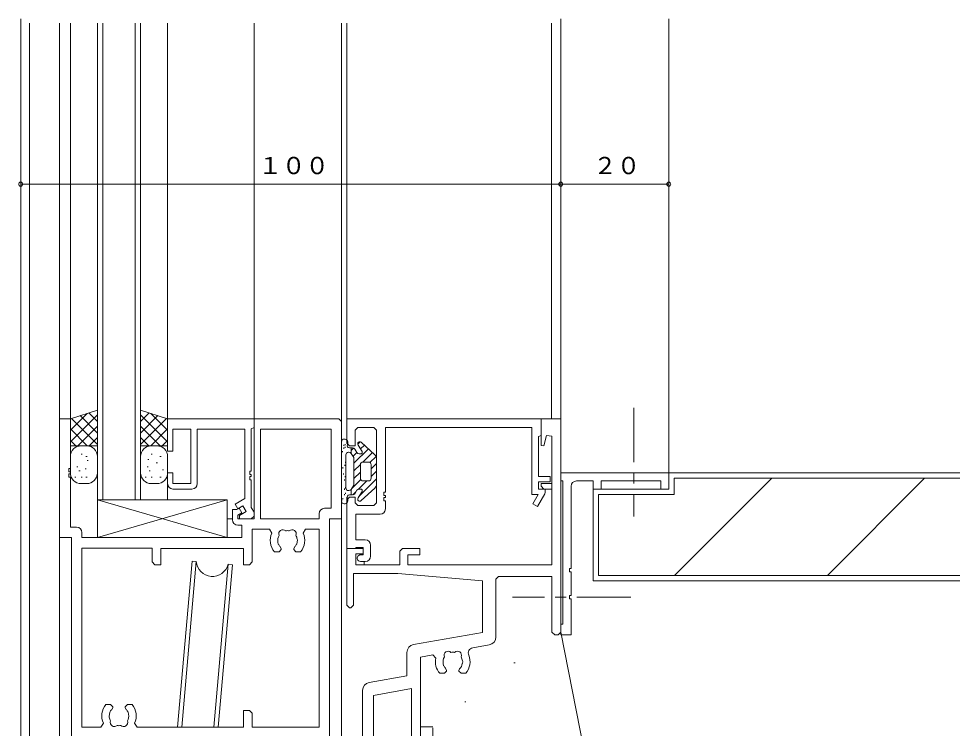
# Model space of a CAD drawing. Units: millimetres, scale not verified. Extents: x -567 to 567, y -403 to 403.
# Drawn here: x -463.1 to -290.2, y -155.9 to -24.5 of the extents above; entities that cross this region are included whole.
import ezdxf
from ezdxf.enums import TextEntityAlignment as Align

# ---------------------------------------------------------------- set-up
doc = ezdxf.new("R2010")
doc.units = ezdxf.units.MM
doc.header["$LTSCALE"] = 2
doc.linetypes.add('CHAIN1', pattern=[8, 5, -1, 1, -1])
doc.linetypes.add('DASHED1', pattern=[1.8, 1.2, -0.6])
for name, color, linetype, lineweight in [('0-0_0', 3, 'Continuous', 9), ('0-2_YKK_ZWAK', 2, 'Continuous', 9), ('0-3_YKK_11', 6, 'Continuous', 9), ('0-4_YKK_12', 4, 'Continuous', 9), ('0-5_YKK_13', 7, 'Continuous', 9)]:
    doc.layers.add(name, color=color, linetype=linetype, lineweight=lineweight)
doc.styles.add('ＭＳ ゴシック', font='')
doc.styles.get('ＭＳ ゴシック').set_extended_font_data('MS Gothic')

msp = doc.modelspace()

# ---------------------------------------------------------------- linework, layer by layer
at = {"layer": '0-0_0'}
for p, q in [((-342.726, -108.569), (-229.726, -108.569)), ((-342.726, -108.569), (-342.726, -111.569)), ((-230.726, -109.569), (-341.726, -109.569)), ((-341.726, -112.568), (-341.726, -109.569)), ((-341.647, -127.569), (-323.647, -109.569)), ((-313.363, -127.569), (-295.363, -109.569)), ((-356.726, -111.569), (-342.726, -111.569)), ((-356.726, -111.569), (-356.726, -128.569)), ((-341.726, -112.568), (-355.726, -112.568)), ((-355.726, -127.569), (-355.726, -112.568)), ((-355.726, -127.569), (-255.726, -127.569)), ((-356.726, -128.569), (-254.726, -128.569)), ((-362.726, -138.069), (-350.704, -198.992)), ((-371.4, -143.761), (-371.2, -143.761)), ((-380.51, -150.933), (-380.31, -150.933))]:
    msp.add_line(p, q, dxfattribs=at)
at = {"layer": '0-2_YKK_ZWAK'}
for p, q in [((-462.726, -24.528), (-462.726, -193.569)), ((-462.726, -24.528), (-462.726, -193.569)), ((-461.076, -25.377), (-461.076, -182.231)), ((-455.526, -25.377), (-455.526, -175.569)), ((-453.526, -25.377), (-453.526, -99.069)), ((-448.526, -113.569), (-448.526, -25.377)), ((-447.526, -113.569), (-447.526, -25.377)), ((-441.526, -113.569), (-441.526, -25.377)), ((-440.526, -113.569), (-440.526, -25.377)), ((-435.526, -98.569), (-435.526, -25.377)), ((-419.526, -25.377), (-419.526, -99.069)), ((-403.326, -175.569), (-403.326, -25.377)), ((-402.326, -98.569), (-402.326, -25.377)), ((-364.426, -25.377), (-364.426, -98.569)), ((-362.726, -138.569), (-362.726, -24.528)), ((-342.726, -24.528), (-342.726, -108.569)), ((-462.726, -28.469), (-462.726, -193.569)), ((-462.726, -28.469), (-462.726, -193.569)), ((-362.726, -98.569), (-362.726, -28.469)), ((-364.376, -102.068), (-364.376, -123.069)), ((-435.526, -113.569), (-435.526, -110.569)), ((-448.526, -113.569), (-440.526, -113.569)), ((-402.326, -122.569), (-402.326, -113.069)), ((-424.526, -117.069), (-423.526, -117.069)), ((-399.343, -122.569), (-402.326, -122.569)), ((-399.126, -125.569), (-399.126, -124.948))]:
    msp.add_line(p, q, dxfattribs=at)
at = {"layer": '0-2_YKK_ZWAK', "linetype": 'CHAIN1'}
for p, q in [((-349.226, -96.569), (-349.226, -116.636)), ((-349.754, -131.569), (-371.657, -131.569))]:
    msp.add_line(p, q, dxfattribs=at)
at = {"layer": '0-3_YKK_11'}
for p, q in [((-462.726, -70.249), (-462.726, -54.657)), ((-462.726, -55.157), (-362.726, -55.157)), ((-362.726, -71.046), (-362.726, -54.657)), ((-362.726, -75.902), (-362.726, -54.657)), ((-362.726, -55.157), (-342.726, -55.157)), ((-342.726, -81.088), (-342.726, -54.657))]:
    msp.add_line(p, q, dxfattribs=at)
for centre, start, end in [((-462.726, -55.157), 0, 180), ((-462.726, -55.157), 180, 0), ((-362.726, -55.157), 0, 180), ((-362.726, -55.157), 0, 180), ((-362.726, -55.157), 180, 0), ((-362.726, -55.157), 180, 0), ((-342.726, -55.157), 0, 180), ((-342.726, -55.157), 180, 0)]:
    msp.add_arc(centre, 0.375, start, end, dxfattribs=at)
at = {"layer": '0-4_YKK_12'}
for p, q in [((-453.526, -98.569), (-448.526, -96.961)), ((-450.399, -97.563), (-453.526, -100.69)), ((-448.526, -97.811), (-453.526, -102.811)), ((-448.526, -103.325), (-453.341, -98.509)), ((-448.526, -101.204), (-451.736, -97.993)), ((-448.526, -99.082), (-450.131, -97.477)), ((-448.526, -96.961), (-448.526, -103.569)), ((-440.526, -96.961), (-440.526, -103.569)), ((-435.526, -98.569), (-440.526, -96.961)), ((-438.92, -97.477), (-440.526, -99.082)), ((-435.526, -102.811), (-440.526, -97.811)), ((-437.315, -97.993), (-440.526, -101.204)), ((-435.71, -98.509), (-440.526, -103.325)), ((-435.526, -100.69), (-438.652, -97.563)), ((-453.526, -103.569), (-453.526, -98.569)), ((-448.526, -99.933), (-452.162, -103.569)), ((-436.89, -103.569), (-440.526, -99.933)), ((-450.403, -103.569), (-453.526, -100.446)), ((-435.526, -100.446), (-438.648, -103.569)), ((-452.524, -103.569), (-453.526, -102.568)), ((-448.526, -103.569), (-453.526, -103.569)), ((-450.526, -103.569), (-451.526, -103.569)), ((-448.526, -102.054), (-450.04, -103.569)), ((-439.011, -103.569), (-440.526, -102.054)), ((-437.526, -103.569), (-438.526, -103.569)), ((-435.526, -102.568), (-436.527, -103.569)), ((-403.326, -102.819), (-403.326, -113.819)), ((-402.903, -103.605), (-402.903, -103.405)), ((-402.627, -103.469), (-402.627, -103.269)), ((-400.323, -103.267), (-399.877, -102.822)), ((-399.518, -104.608), (-400.263, -103.433)), ((-399.802, -104.161), (-399.088, -103.446)), ((-397.148, -105.232), (-399.655, -102.924)), ((-451.357, -105.149), (-451.557, -105.149)), ((-438.357, -105.149), (-438.557, -105.149)), ((-403.136, -104.742), (-403.136, -104.542)), ((-402.903, -104.105), (-402.903, -103.905)), ((-402.627, -103.969), (-402.627, -103.769)), ((-402.526, -111.369), (-402.526, -105.269)), ((-402.026, -104.769), (-401.974, -104.769)), ((-401.297, -103.969), (-401.873, -103.969)), ((-401.072, -105.756), (-401.552, -105.001)), ((-401.526, -105.042), (-401.526, -103.969)), ((-401.526, -104.47), (-401.076, -104.02)), ((-401.199, -105.557), (-400.474, -104.833)), ((-401.026, -106.799), (-398.351, -104.124)), ((-400.472, -104.837), (-400.875, -104.201)), ((-399.771, -105.069), (-400.049, -105.069)), ((-399.385, -106.572), (-397.615, -104.802)), ((-453.526, -105.569), (-453.526, -108.569)), ((-450.438, -105.533), (-450.638, -105.533)), ((-450.206, -106.301), (-450.406, -106.301)), ((-448.526, -108.569), (-448.526, -105.569)), ((-440.526, -105.569), (-440.526, -108.569)), ((-439.007, -106.109), (-439.207, -106.109)), ((-437.421, -106.739), (-437.621, -106.739)), ((-436.738, -105.533), (-436.938, -105.533)), ((-435.526, -108.569), (-435.526, -105.569)), ((-402.721, -107.267), (-402.721, -107.067)), ((-402.594, -106.731), (-402.594, -106.531)), ((-401.026, -110.72), (-401.026, -105.917)), ((-401.026, -108.213), (-399.822, -107.009)), ((-399.826, -107.069), (-399.826, -108.319)), ((-398.326, -106.569), (-399.326, -106.569)), ((-398.05, -106.651), (-396.927, -105.529)), ((-397.826, -107.841), (-396.826, -106.841)), ((-397.826, -108.319), (-397.826, -107.069)), ((-396.826, -108.319), (-396.826, -105.968)), ((-452.125, -107.453), (-452.325, -107.453)), ((-451.741, -108.22), (-451.941, -108.22)), ((-450.59, -107.836), (-450.79, -107.836)), ((-439.125, -107.453), (-439.325, -107.453)), ((-438.741, -108.22), (-438.941, -108.22)), ((-436.279, -107.998), (-436.479, -107.998)), ((-403.061, -107.743), (-403.061, -107.543)), ((-402.983, -108.911), (-402.983, -108.711)), ((-401.026, -109.627), (-399.826, -108.427)), ((-399.826, -109.564), (-399.826, -108.319)), ((-397.826, -109.256), (-396.826, -108.256)), ((-397.826, -108.319), (-397.826, -109.564)), ((-396.826, -108.319), (-396.826, -110.67)), ((-452.509, -109.372), (-452.709, -109.372)), ((-451.357, -109.372), (-451.557, -109.372)), ((-451.526, -110.569), (-450.526, -110.569)), ((-450.438, -109.372), (-450.638, -109.372)), ((-439.509, -109.372), (-439.709, -109.372)), ((-438.357, -109.372), (-438.557, -109.372)), ((-438.526, -110.569), (-437.526, -110.569)), ((-436.738, -109.372), (-436.938, -109.372)), ((-402.75, -110.001), (-402.75, -109.801)), ((-402.627, -109.361), (-402.627, -109.161)), ((-401.432, -111.447), (-399.772, -109.788)), ((-400.149, -111.579), (-398.634, -110.064)), ((-400.095, -112.939), (-396.826, -109.67)), ((-398.326, -110.064), (-399.326, -110.064)), ((-402.75, -111.699), (-402.75, -111.499)), ((-402.598, -111.446), (-402.598, -111.246)), ((-402.598, -112.446), (-402.598, -112.246)), ((-402.026, -111.869), (-401.974, -111.869)), ((-401.072, -110.881), (-401.552, -111.637)), ((-401.526, -111.595), (-401.526, -112.699)), ((-401.235, -112.665), (-400.647, -112.076)), ((-400.472, -111.801), (-400.875, -112.437)), ((-399.518, -112.029), (-400.263, -113.204)), ((-399.771, -111.569), (-400.049, -111.569)), ((-397.148, -111.405), (-399.655, -113.713)), ((-424.526, -113.569), (-448.526, -113.569)), ((-424.526, -113.569), (-448.526, -120.569)), ((-448.526, -113.569), (-448.526, -120.569)), ((-424.526, -120.569), (-424.526, -113.569)), ((-403.25, -113.699), (-403.25, -113.499)), ((-403.098, -113.446), (-403.098, -113.246)), ((-402.75, -112.699), (-402.75, -112.499)), ((-401.297, -112.669), (-401.873, -112.669)), ((-430.996, -124.915), (-433.682, -155.619)), ((-432.887, -155.619), (-430.207, -124.984)), ((-430.207, -124.984), (-430.996, -124.915)), ((-426.948, -155.619), (-424.313, -125.5)), ((-426.153, -155.619), (-423.524, -125.569)), ((-423.524, -125.569), (-424.313, -125.5))]:
    msp.add_line(p, q, dxfattribs=at)
at = {"layer": '0-4_YKK_12', "linetype": 'DASHED1'}
for p, q in [((-388.726, -155.569), (-388.726, -190.569)), ((-386.426, -155.569), (-388.726, -155.569)), ((-386.426, -190.569), (-386.426, -155.569))]:
    msp.add_line(p, q, dxfattribs=at)
at = {"layer": '0-4_YKK_12'}
for points in [[(-440.526, -103.569), (-435.526, -103.569), (-435.526, -98.869)], [(-448.526, -120.569), (-424.526, -120.569), (-448.526, -113.569)]]:
    msp.add_lwpolyline(points, dxfattribs=at)
for centre, radius, start, end in [((-451.526, -105.569), 2, 90, 180), ((-450.526, -105.569), 2, 0, 90), ((-438.526, -105.569), 2, 90, 180), ((-437.526, -105.569), 2, 0, 90), ((-402.826, -102.819), 0.5, 90, 180), ((-402.826, -103.019), 0.7, 329.99951, 90), ((-401.873, -103.569), 0.4, 150, 270), ((-399.926, -103.219), 0.4, 47.36558, 212.3926), ((-402.026, -105.269), 0.5, 90, 180), ((-401.974, -105.269), 0.5, 32.3926, 90), ((-401.297, -104.469), 0.5, 32.3926, 90), ((-400.049, -104.569), 0.5, 212.3926, 270), ((-399.771, -104.769), 0.3, 270, 32.3926), ((-397.826, -105.968), 1, 0, 47.36558), ((-401.326, -105.917), 0.3, 0, 32.3926), ((-399.326, -107.069), 0.5, 90, 180), ((-398.326, -107.069), 0.5, 0, 90), ((-451.526, -108.569), 2, 180, 270), ((-450.526, -108.569), 2, 270, 0), ((-438.526, -108.569), 2, 180, 270), ((-437.526, -108.569), 2, 270, 0), ((-399.326, -109.564), 0.5, 180, 270), ((-398.326, -109.564), 0.5, 270, 0), ((-402.026, -111.369), 0.5, 180, 270), ((-401.974, -111.369), 0.5, 270, 327.6078), ((-401.326, -110.72), 0.3, 327.6074, 0), ((-400.049, -112.069), 0.5, 90, 147.6074), ((-399.771, -111.869), 0.3, 327.6074, 90), ((-397.826, -110.67), 1, 312.63442, 0), ((-402.826, -113.819), 0.5, 180, 270), ((-402.826, -113.619), 0.7, 270, 30.00049), ((-401.873, -113.069), 0.4, 90, 210), ((-401.297, -112.169), 0.5, 270, 327.6074), ((-399.926, -113.419), 0.4, 147.6074, 312.63442), ((-427.216, -124.744), 3, 184.59799, 345.40583)]:
    msp.add_arc(centre, radius, start, end, dxfattribs=at)
at = {"layer": '0-5_YKK_13'}
for p, q in [((-431.026, -111.569), (-434.526, -111.569)), ((-397.926, -123.969), (-397.926, -121.969)), ((-399.826, -124.969), (-398.926, -124.969)), ((-377.226, -138.098), (-389.986, -140.348)), ((-379.03, -140.955), (-375.966, -140.415)), ((-399.426, -148.83), (-399.426, -177.073))]:
    msp.add_line(p, q, dxfattribs=at)
for points in [[(-406.726, -174.076), (-406.726, -157.569), (-451.396, -157.569), (-451.396, -175.569), (-453.326, -175.569), (-453.326, -120.569), (-455.526, -120.569), (-455.526, -98.569), (-453.526, -98.569), (-453.526, -107.769), (-453.826, -107.769), (-453.826, -108.369), (-453.526, -108.369), (-453.526, -108.769), (-453.826, -108.769), (-453.826, -109.369), (-453.526, -109.369), (-453.526, -118.639), (-452.376, -118.639)], [(-435.526, -110.569), (-435.526, -108.569), (-434.526, -108.569), (-434.526, -110.568), (-431.226, -110.569), (-431.226, -100.499), (-434.526, -100.499), (-434.526, -104.569), (-435.526, -104.569), (-435.526, -98.569), (-419.526, -98.569), (-419.526, -100.199), (-420.026, -100.422), (-420.026, -108.269), (-420.326, -108.269), (-420.326, -108.869), (-420.026, -108.869), (-420.026, -109.269), (-420.326, -109.269), (-420.326, -109.869), (-420.026, -109.869), (-420.026, -115.003), (-419.526, -115.869), (-419.526, -116.569), (-420.026, -117.069), (-422.226, -117.069)], [(-423.526, -117.269), (-423.526, -115.369), (-422.679, -115.369), (-422.276, -115.136), (-421.776, -116.002), (-422.526, -116.435), (-422.526, -117.069), (-419.526, -117.069), (-419.526, -98.569), (-403.826, -98.569), (-403.326, -99.069), (-403.326, -117.069), (-405.526, -117.069), (-405.526, -174.769)], [(-374.726, -138.938), (-374.726, -128.269), (-374.226, -127.769), (-364.356, -127.769), (-364.356, -138.069), (-363.856, -138.569), (-363.226, -138.569), (-362.726, -138.069), (-362.726, -98.569), (-366.376, -98.569), (-366.376, -103.532), (-365.854, -103.6), (-365.339, -101.677), (-364.356, -101.807), (-364.356, -110.569), (-366.376, -110.569), (-366.376, -111.069), (-365.876, -111.569), (-364.356, -111.569), (-364.356, -125.569), (-391.026, -125.569), (-391.026, -123.769), (-388.826, -123.769), (-388.826, -122.569), (-392.026, -122.569), (-392.526, -123.069), (-392.526, -125.569), (-400.696, -125.569), (-400.696, -123.569), (-399.326, -123.569), (-399.326, -122.569), (-402.326, -122.569), (-402.326, -133.069), (-401.826, -133.569), (-401.626, -133.569), (-401.126, -133.069), (-401.126, -127.199), (-392.885, -127.199), (-377.226, -128.569), (-377.226, -138.098)], [(-367.907, -114.319), (-367.041, -114.819), (-365.693, -112.485), (-365.626, -112.235), (-365.626, -111.569), (-366.876, -111.569), (-366.876, -110.269), (-364.676, -110.269), (-364.676, -109.269), (-366.876, -109.269), (-366.876, -101.869), (-366.376, -101.645), (-366.376, -98.569), (-402.326, -98.569), (-402.326, -103.069), (-401.826, -103.569), (-400.826, -103.569), (-400.826, -100.699), (-400.326, -100.199), (-397.326, -100.199), (-396.826, -100.699), (-396.826, -114.119), (-397.326, -114.619), (-400.326, -114.619), (-400.826, -114.119), (-400.826, -113.069), (-401.826, -113.069), (-402.326, -113.569), (-402.326, -122.569), (-400.843, -122.569), (-400.56, -122.369), (-399.326, -122.369), (-399.326, -123.769), (-399.926, -123.769), (-400.274, -123.97)], [(-395.196, -115.249), (-395.196, -113.769), (-395.496, -113.769), (-395.496, -113.169), (-395.196, -113.169), (-395.196, -112.769), (-395.496, -112.769), (-395.496, -112.169), (-395.196, -112.169), (-395.196, -100.199), (-368.076, -100.199), (-368.076, -112.569), (-366.896, -112.569), (-367.907, -114.319)], [(-422.226, -117.069), (-422.226, -116.469), (-420.98, -115.75), (-421.58, -114.71), (-422.533, -115.26), (-423.033, -114.394), (-421.226, -113.351), (-421.226, -100.499), (-430.026, -100.499), (-430.026, -110.569)], [(-406.476, -115.139), (-405.256, -115.139), (-405.256, -100.499), (-418.326, -100.499), (-418.326, -117.069)], [(-359.824, -110.069), (-356.724, -110.069), (-356.724, -111.569), (-355.224, -111.569), (-355.224, -110.069), (-344.224, -110.069), (-344.224, -111.569), (-342.724, -111.569), (-342.724, -108.569), (-362.724, -108.569), (-362.724, -110.069), (-362.324, -110.069), (-362.324, -136.555)], [(-362.324, -136.555), (-362.722, -136.583), (-362.724, -138.569), (-360.824, -138.569), (-360.824, -131.869), (-361.124, -131.869), (-361.124, -131.269), (-360.824, -131.269), (-360.824, -126.869), (-361.124, -126.869), (-361.124, -126.269), (-360.824, -126.269), (-360.824, -111.069)], [(-418.326, -117.069), (-407.476, -117.069), (-407.476, -116.139)], [(-398.926, -120.969), (-400.696, -120.969), (-400.696, -116.249), (-396.196, -116.249)], [(-447.423, -154.926), (-447.876, -155.639), (-451.396, -155.639), (-451.396, -122.499), (-438.376, -122.499), (-438.376, -125.069), (-437.876, -125.569), (-436.776, -125.569), (-436.776, -122.569), (-421.476, -122.569), (-421.476, -125.569), (-420.376, -125.569), (-419.876, -125.069), (-419.876, -118.999)], [(-410.428, -119.711), (-409.975, -118.999), (-407.456, -118.999), (-407.456, -155.639), (-419.876, -155.639), (-419.876, -153.069), (-420.376, -152.569), (-421.476, -152.569), (-421.476, -155.639), (-441.175, -155.639), (-441.628, -154.926)], [(-421.806, -120.569), (-421.806, -118.269), (-422.526, -118.269)], [(-419.876, -118.999), (-416.676, -118.999), (-416.223, -119.711)], [(-451.376, -119.639), (-451.376, -120.569), (-421.806, -120.569)], [(-411.536, -120.872), (-411.484, -120.987), (-411.622, -121.775), (-411.711, -121.865)], [(-415.74, -123.169), (-414.876, -123.169), (-414.476, -122.769), (-414.476, -122.63), (-414.594, -122.346)], [(-414.94, -121.865), (-415.029, -121.775), (-415.098, -121.381)], [(-412.057, -122.346), (-412.176, -122.63), (-412.176, -122.769), (-411.776, -123.169), (-410.911, -123.169)], [(-391.226, -141.826), (-391.226, -146.125), (-398.186, -147.352)], [(-388.726, -184.569), (-389.726, -184.569), (-390.356, -185.66), (-390.356, -191.939), (-397.426, -191.939), (-397.426, -149.757), (-390.356, -148.51), (-390.356, -157.477), (-389.726, -158.569), (-388.726, -158.569), (-388.726, -142.665), (-386.42, -142.258), (-385.846, -142.862)], [(-380.937, -143.377), (-380.884, -143.492), (-380.953, -143.886)], [(-385.14, -145.673), (-384.276, -145.673), (-383.876, -145.273), (-383.876, -145.134), (-383.994, -144.85)], [(-384.34, -144.369), (-384.429, -144.28), (-384.499, -143.886)], [(-381.458, -144.85), (-381.576, -145.134), (-381.576, -145.273), (-381.176, -145.673), (-380.311, -145.673)], [(-445.794, -152.291), (-445.676, -152.007), (-445.676, -151.869), (-446.076, -151.469), (-446.94, -151.469)], [(-442.111, -151.469), (-442.976, -151.469), (-443.376, -151.869), (-443.376, -152.007), (-443.257, -152.291)], [(-446.315, -153.765), (-446.368, -153.65), (-446.229, -152.862), (-446.14, -152.772)], [(-442.911, -152.772), (-442.822, -152.862), (-442.753, -153.256)]]:
    msp.add_lwpolyline(points, dxfattribs=at)
for centre, radius, start, end in [((-434.526, -110.569), 1, 180, 270), ((-431.026, -110.569), 1, 270, 0), ((-359.824, -111.069), 1, 90, 180), ((-406.476, -116.139), 1, 90, 180), ((-396.196, -115.249), 1, 270, 0), ((-422.526, -117.269), 1, 180, 270), ((-452.376, -119.639), 1, 0, 90), ((-414.186, -119.84), 0.75, 45.95278, 204.04722), ((-413.326, -121.069), 1.8, 79.14685, 100.85315), ((-412.465, -119.84), 0.75, 335.95278, 134.04722), ((-413.326, -121.069), 3.2, 154.89206, 221.0145), ((-413.326, -121.069), 1.8, 149.14685, 189.99959), ((-413.326, -121.069), 1.8, 6.2602, 30.85315), ((-413.326, -121.069), 3.2, 318.9855, 25.10794), ((-398.926, -121.969), 1, 0, 90), ((-413.326, -121.069), 1.8, 206.2602, 225.20717), ((-413.326, -121.069), 1.8, 314.79283, 333.7398), ((-399.826, -124.369), 0.6, 138.31171, 270), ((-398.926, -123.969), 1, 270, 0), ((-376.226, -138.938), 1.5, 280.00002, 0), ((-389.726, -141.826), 1.5, 100.00002, 180), ((-383.586, -142.344), 0.75, 45.95278, 204.04722), ((-381.865, -142.344), 0.75, 335.95278, 134.04722), ((-378.856, -141.94), 1, 100.00002, 202.883), ((-382.726, -143.573), 3.2, 167.15589, 221.0145), ((-382.726, -143.573), 1.8, 149.14685, 189.99952), ((-382.726, -143.573), 1.8, 79.14685, 100.85315), ((-382.726, -143.573), 1.8, 6.2602, 30.85315), ((-382.726, -143.573), 3.2, 318.9855, 22.883), ((-382.726, -143.573), 1.8, 206.2602, 225.20717), ((-382.726, -143.573), 1.8, 314.79283, 349.99966), ((-397.926, -148.83), 1.5, 100.00002, 180), ((-444.526, -153.569), 3.2, 138.9855, 205.1079), ((-444.526, -153.569), 3.2, 334.8921, 41.0145), ((-444.526, -153.569), 1.8, 186.2602, 210.85315), ((-444.526, -153.569), 1.8, 134.79283, 153.7398), ((-444.526, -153.569), 1.8, 26.2602, 45.20717), ((-444.526, -153.569), 1.8, 329.14685, 9.99983), ((-445.386, -154.797), 0.75, 155.95278, 314.04722), ((-444.526, -153.569), 1.8, 259.14685, 280.85315), ((-443.665, -154.797), 0.75, 225.95278, 24.04722)]:
    msp.add_arc(centre, radius, start, end, dxfattribs=at)

# ---------------------------------------------------------------- texts
at = {"layer": '0-3_YKK_11', "style": 'ＭＳ ゴシック'}
for s, p in [('１００', (-418.708, -54.257)), ('２０', (-356.708, -54.257))]:
    msp.add_text(s, height=3.189, dxfattribs=at).set_placement(p, align=Align.BOTTOM_LEFT)

doc.saveas('drawing.dxf')
